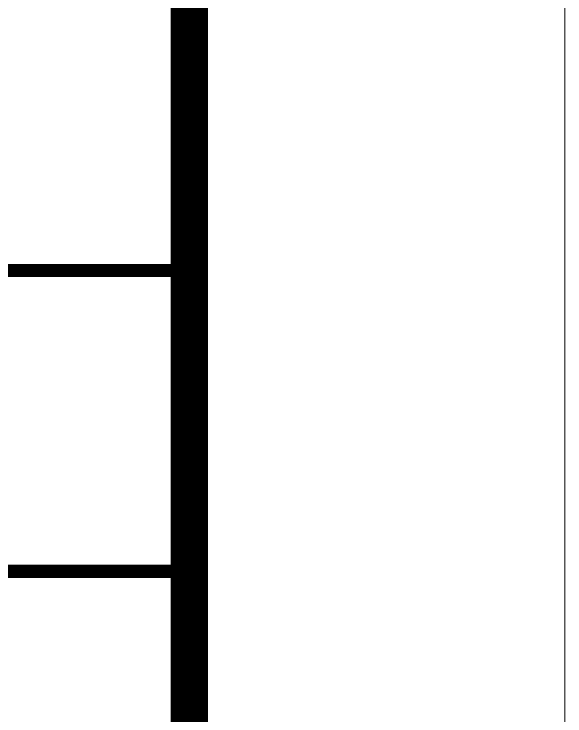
# Model space of a CAD drawing. Extents: x 5031545 to 5313844, y -886381 to -283477.
# Drawn here: x 5312377 to 5313844, y -815566 to -813699 of the extents above; entities that cross this region are included whole.
import ezdxf

# ---------------------------------------------------------------- set-up
doc = ezdxf.new("R2010")
doc.units = 0
doc.header["$LTSCALE"] = 1000
doc.header["$MEASUREMENT"] = 0
doc.layers.add('!!电气', color=1, linetype='CONTINUOUS')
doc.layers.add('图框', color=147, linetype='CONTINUOUS', lineweight=20)

# ---------------------------------------------------------------- blocks, each defined once
blk = doc.blocks.new('A$C1435328E')
at = {"layer": '图框', "const_width": 35}
for points in [[(-7000, 10900.3), (0, 10900.3)], [(-7000, 10100.3), (0, 10100.3)]]:
    blk.add_lwpolyline(points, dxfattribs=at)

msp = doc.modelspace()

# ---------------------------------------------------------------- linework, layer by layer
at = {"layer": '图框'}
msp.add_lwpolyline([(5229743.6, -767581), (5313843.6, -767581), (5313843.6, -826981), (5229743.6, -826981)], close=True, dxfattribs=at)
msp.add_lwpolyline([(5229743.6, -767581), (5313843.6, -767581), (5313843.6, -826981), (5229743.6, -826981)], close=True, dxfattribs=at)
at = {"layer": '图框', "const_width": 100}
msp.add_lwpolyline([(5312843.6, -825981), (5312843.6, -768581), (5232243.6, -768581), (5232243.6, -825981)], close=True, dxfattribs=at)

# ---------------------------------------------------------------- block references
at = {"layer": '!!电气'}
msp.add_blockref('A$C1435328E', (5312843.6, -825281), dxfattribs=at)

doc.saveas('drawing.dxf')
